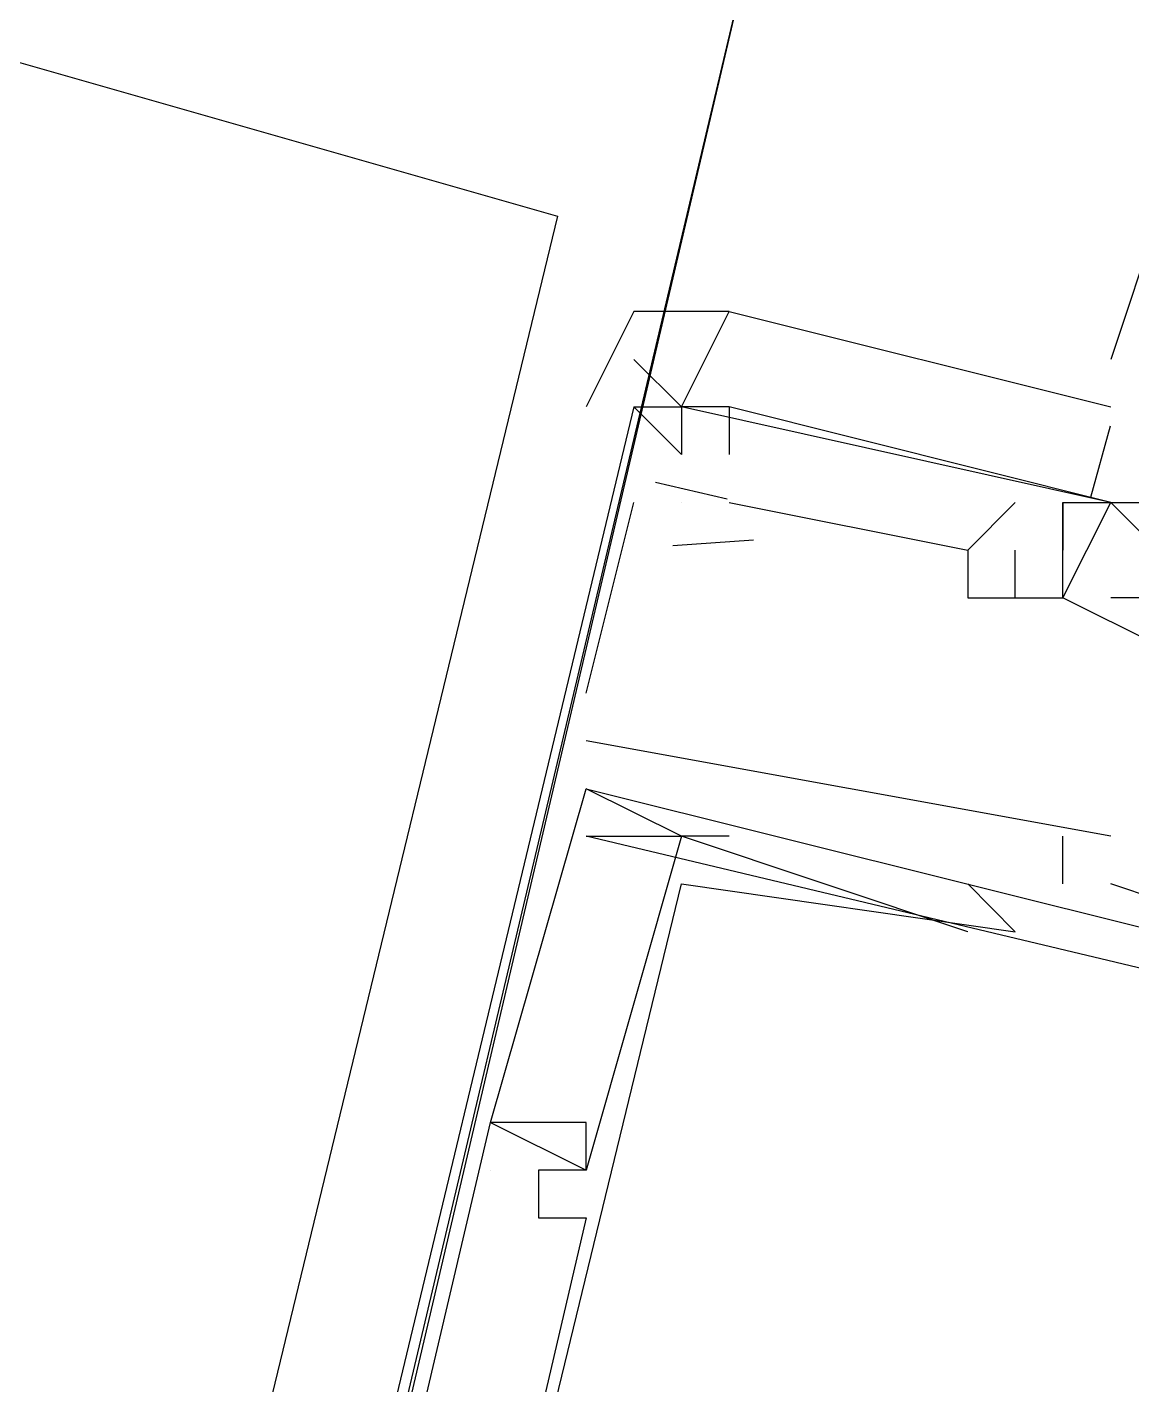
# Model space of a CAD drawing. Header units: feet. Extents: x -84 to 198, y -22 to 181.
# Drawn here: x 100.2037 to 100.5126, y 62.5177 to 62.8973 of the extents above; entities that cross this region are included whole.
import ezdxf

# ---------------------------------------------------------------- set-up
doc = ezdxf.new("R2010")
doc.units = ezdxf.units.FT
for name, color, linetype in [('A-AREA-UNIDAD', 30, 'CONTINUOUS'), ('A-LINEA', 7, 'CONTINUOUS'), ('A-MURO-CONCRETO', 8, 'CONTINUOUS')]:
    doc.layers.add(name, color=color, linetype=linetype)

msp = doc.modelspace()

# ---------------------------------------------------------------- linework, layer by layer
at = {"layer": 'A-AREA-UNIDAD'}
msp.add_lwpolyline([(97.68, 63.6089), (100.352, 62.8444), (98.848, 56.64)], dxfattribs=at)
at = {"layer": 'A-LINEA'}
for p, q in [((100.52, 62.8444), (100.5067, 62.8044)), ((100.52, 62.8444), (100.5067, 62.8044)), ((100.3867, 62.7911), (100.3733, 62.8044)), ((100.3733, 62.8044), (100.3733, 62.8044)), ((100.3867, 62.7911), (100.3733, 62.8044)), ((100.3733, 62.8044), (100.3733, 62.8044)), ((100.3867, 62.7911), (100.3733, 62.8044)), ((100.3733, 62.8044), (100.3733, 62.8044)), ((100.3867, 62.7911), (100.3733, 62.8044)), ((100.3733, 62.8044), (100.3733, 62.8044)), ((100.3867, 62.7911), (100.3733, 62.8044)), ((100.3733, 62.8044), (100.3733, 62.8044)), ((100.3867, 62.7911), (100.3733, 62.8044)), ((100.3733, 62.8044), (100.3733, 62.8044)), ((100.3733, 62.7911), (100.3733, 62.7911)), ((100.3733, 62.7911), (100.3733, 62.7911)), ((100.3733, 62.7911), (100.3733, 62.7911)), ((100.3733, 62.7911), (100.3733, 62.7911)), ((100.3733, 62.7911), (100.3733, 62.7911)), ((100.3733, 62.7911), (100.3733, 62.7911)), ((100.3733, 62.7911), (100.3733, 62.7911)), ((100.3733, 62.7911), (100.3733, 62.7911)), ((100.3733, 62.7911), (100.3733, 62.7911)), ((100.3733, 62.7911), (100.3733, 62.7911)), ((100.3733, 62.7911), (100.3733, 62.7911)), ((100.3733, 62.7911), (100.3733, 62.7911)), ((100.3733, 62.7911), (100.3733, 62.7911)), ((100.3733, 62.7911), (100.3733, 62.7911)), ((100.3733, 62.7911), (100.3733, 62.7911)), ((100.3733, 62.7911), (100.3733, 62.7911)), ((100.3733, 62.7911), (100.3733, 62.7911)), ((100.3733, 62.7911), (100.3733, 62.7911)), ((100.3733, 62.7911), (100.3733, 62.7911)), ((100.3733, 62.7911), (100.3733, 62.7911)), ((100.3867, 62.7911), (100.3867, 62.7911)), ((100.3867, 62.7911), (100.3867, 62.7911)), ((100.3867, 62.7911), (100.3867, 62.7911)), ((100.3867, 62.7911), (100.3867, 62.7911)), ((100.3867, 62.7911), (100.3867, 62.7911)), ((100.3867, 62.7911), (100.3867, 62.7911)), ((100.3867, 62.7911), (100.3867, 62.7911)), ((100.3867, 62.7911), (100.3867, 62.7911)), ((100.3867, 62.7911), (100.3867, 62.7911)), ((100.3867, 62.7911), (100.3867, 62.7911)), ((100.3867, 62.7911), (100.3867, 62.7911)), ((100.3867, 62.7911), (100.3867, 62.7911)), ((100.3867, 62.7911), (100.3867, 62.7911)), ((100.3867, 62.7911), (100.3867, 62.7911)), ((100.3867, 62.7911), (100.3867, 62.7911)), ((100.3867, 62.7911), (100.3867, 62.7911)), ((100.3867, 62.7911), (100.3867, 62.7911)), ((100.3867, 62.7911), (100.3867, 62.7911)), ((100.5067, 62.7644), (100.4, 62.7911)), ((100.4, 62.7911), (100.4, 62.7778)), ((100.4, 62.7911), (100.4, 62.7911)), ((100.4, 62.7911), (100.4, 62.7911)), ((100.5067, 62.7644), (100.4, 62.7911)), ((100.4, 62.7911), (100.4, 62.7778)), ((100.4, 62.7911), (100.4, 62.7911)), ((100.4, 62.7911), (100.4, 62.7911)), ((100.5067, 62.7644), (100.4, 62.7911)), ((100.4, 62.7911), (100.4, 62.7778)), ((100.4, 62.7911), (100.4, 62.7911)), ((100.4, 62.7911), (100.4, 62.7911)), ((100.5067, 62.7644), (100.4, 62.7911)), ((100.4, 62.7911), (100.4, 62.7778)), ((100.4, 62.7911), (100.4, 62.7911)), ((100.4, 62.7911), (100.4, 62.7911)), ((100.5067, 62.7644), (100.4, 62.7911)), ((100.4, 62.7911), (100.4, 62.7778)), ((100.4, 62.7911), (100.4, 62.7911)), ((100.4, 62.7911), (100.4, 62.7911)), ((100.5067, 62.7644), (100.4, 62.7911)), ((100.4, 62.7911), (100.4, 62.7778)), ((100.4, 62.7911), (100.4, 62.7911)), ((100.4, 62.7911), (100.4, 62.7911)), ((100.5011, 62.7659), (100.5066, 62.7858)), ((100.5011, 62.7659), (100.5066, 62.7858)), ((100.5011, 62.7659), (100.5066, 62.7858)), ((100.5011, 62.7659), (100.5066, 62.7858)), ((100.5011, 62.7659), (100.5066, 62.7858)), ((100.5011, 62.7659), (100.5066, 62.7858)), ((100.4, 62.7778), (100.4, 62.7778)), ((100.4, 62.7778), (100.4, 62.7778)), ((100.4, 62.7778), (100.4, 62.7778)), ((100.4, 62.7778), (100.4, 62.7778)), ((100.4, 62.7778), (100.4, 62.7778)), ((100.4, 62.7778), (100.4, 62.7778)), ((100.3794, 62.7701), (100.3994, 62.7654)), ((100.3794, 62.7701), (100.3994, 62.7654)), ((100.3794, 62.7701), (100.3994, 62.7654)), ((100.3794, 62.7701), (100.3994, 62.7654)), ((100.3794, 62.7701), (100.3994, 62.7654)), ((100.3794, 62.7701), (100.3994, 62.7654)), ((100.36, 62.7111), (100.3733, 62.7644)), ((100.36, 62.7111), (100.3733, 62.7644)), ((100.36, 62.7111), (100.3733, 62.7644)), ((100.36, 62.7111), (100.3733, 62.7644)), ((100.36, 62.7111), (100.3733, 62.7644)), ((100.36, 62.7111), (100.3733, 62.7644)), ((100.3733, 62.7644), (100.3733, 62.7644)), ((100.3733, 62.7644), (100.3733, 62.7644)), ((100.3733, 62.7644), (100.3733, 62.7644)), ((100.3733, 62.7644), (100.3733, 62.7644)), ((100.3733, 62.7644), (100.3733, 62.7644)), ((100.3733, 62.7644), (100.3733, 62.7644)), ((100.3867, 62.7644), (100.3867, 62.7644)), ((100.3867, 62.7644), (100.3867, 62.7644)), ((100.3867, 62.7644), (100.3867, 62.7644)), ((100.3867, 62.7644), (100.3867, 62.7644)), ((100.3867, 62.7644), (100.3867, 62.7644)), ((100.3867, 62.7644), (100.3867, 62.7644)), ((100.3867, 62.7644), (100.3867, 62.7644)), ((100.3867, 62.7644), (100.3867, 62.7644)), ((100.3867, 62.7644), (100.3867, 62.7644)), ((100.3867, 62.7644), (100.3867, 62.7644)), ((100.3867, 62.7644), (100.3867, 62.7644)), ((100.3867, 62.7644), (100.3867, 62.7644)), ((100.4, 62.7644), (100.4667, 62.7511)), ((100.4, 62.7644), (100.4, 62.7644)), ((100.4, 62.7644), (100.4667, 62.7511)), ((100.4, 62.7644), (100.4, 62.7644)), ((100.4, 62.7644), (100.4667, 62.7511)), ((100.4, 62.7644), (100.4, 62.7644)), ((100.4, 62.7644), (100.4667, 62.7511)), ((100.4, 62.7644), (100.4, 62.7644)), ((100.4, 62.7644), (100.4667, 62.7511)), ((100.4, 62.7644), (100.4, 62.7644)), ((100.4, 62.7644), (100.4667, 62.7511)), ((100.4, 62.7644), (100.4, 62.7644)), ((100.4667, 62.7511), (100.48, 62.7644)), ((100.4667, 62.7511), (100.48, 62.7644)), ((100.4667, 62.7511), (100.48, 62.7644)), ((100.4667, 62.7511), (100.48, 62.7644)), ((100.4667, 62.7511), (100.48, 62.7644)), ((100.4667, 62.7511), (100.48, 62.7644)), ((100.48, 62.7644), (100.48, 62.7644)), ((100.48, 62.7644), (100.48, 62.7644)), ((100.48, 62.7644), (100.48, 62.7644)), ((100.48, 62.7644), (100.48, 62.7644)), ((100.48, 62.7644), (100.48, 62.7644)), ((100.48, 62.7644), (100.48, 62.7644)), ((100.4933, 62.7644), (100.4933, 62.7644)), ((100.4933, 62.7644), (100.4933, 62.7644)), ((100.4933, 62.7644), (100.4933, 62.7644)), ((100.4933, 62.7644), (100.4933, 62.7644)), ((100.4933, 62.7644), (100.4933, 62.7644)), ((100.4933, 62.7644), (100.4933, 62.7644)), ((100.4933, 62.7644), (100.4933, 62.7644)), ((100.4933, 62.7644), (100.4933, 62.7644)), ((100.4933, 62.7644), (100.4933, 62.7644)), ((100.4933, 62.7644), (100.4933, 62.7644)), ((100.4933, 62.7644), (100.4933, 62.7644)), ((100.4933, 62.7644), (100.4933, 62.7644)), ((100.4933, 62.7644), (100.4933, 62.7644)), ((100.4933, 62.7644), (100.4933, 62.7644)), ((100.4933, 62.7644), (100.4933, 62.7644)), ((100.4933, 62.7644), (100.4933, 62.7644)), ((100.4933, 62.7644), (100.4933, 62.7644)), ((100.4933, 62.7644), (100.4933, 62.7644)), ((100.4933, 62.7644), (100.4933, 62.7644)), ((100.4933, 62.7644), (100.4933, 62.7644)), ((100.5067, 62.7644), (100.5067, 62.7644)), ((100.5067, 62.7644), (100.5067, 62.7644)), ((100.5067, 62.7644), (100.5067, 62.7644)), ((100.5067, 62.7644), (100.5067, 62.7644)), ((100.5067, 62.7644), (100.5067, 62.7644)), ((100.5067, 62.7644), (100.5067, 62.7644)), ((100.5067, 62.7644), (100.5067, 62.7644)), ((100.5067, 62.7644), (100.5067, 62.7644)), ((100.5067, 62.7644), (100.5067, 62.7644)), ((100.5067, 62.7644), (100.5067, 62.7644)), ((100.3842, 62.7524), (100.4068, 62.754)), ((100.3842, 62.7524), (100.4068, 62.754)), ((100.3842, 62.7524), (100.4068, 62.754)), ((100.3842, 62.7524), (100.4068, 62.754)), ((100.3842, 62.7524), (100.4068, 62.754)), ((100.3842, 62.7524), (100.4068, 62.754)), ((100.4667, 62.7511), (100.4667, 62.7511)), ((100.4667, 62.7511), (100.4667, 62.7511)), ((100.4667, 62.7511), (100.4667, 62.7511)), ((100.4667, 62.7511), (100.4667, 62.7511)), ((100.4667, 62.7511), (100.4667, 62.7511)), ((100.4667, 62.7511), (100.4667, 62.7511)), ((100.4667, 62.7511), (100.4667, 62.7511)), ((100.4667, 62.7511), (100.4667, 62.7511)), ((100.4667, 62.7511), (100.4667, 62.7511)), ((100.4667, 62.7511), (100.4667, 62.7511)), ((100.4667, 62.7511), (100.4667, 62.7511)), ((100.4667, 62.7511), (100.4667, 62.7511)), ((100.48, 62.7378), (100.48, 62.7511)), ((100.48, 62.7511), (100.48, 62.7511)), ((100.48, 62.7511), (100.48, 62.7511)), ((100.48, 62.7378), (100.48, 62.7511)), ((100.48, 62.7511), (100.48, 62.7511)), ((100.48, 62.7511), (100.48, 62.7511)), ((100.48, 62.7378), (100.48, 62.7511)), ((100.48, 62.7511), (100.48, 62.7511)), ((100.48, 62.7511), (100.48, 62.7511)), ((100.48, 62.7378), (100.48, 62.7511)), ((100.48, 62.7511), (100.48, 62.7511)), ((100.48, 62.7511), (100.48, 62.7511)), ((100.48, 62.7378), (100.48, 62.7511)), ((100.48, 62.7511), (100.48, 62.7511)), ((100.48, 62.7511), (100.48, 62.7511)), ((100.48, 62.7378), (100.48, 62.7511)), ((100.48, 62.7511), (100.48, 62.7511)), ((100.48, 62.7511), (100.48, 62.7511)), ((100.4933, 62.7511), (100.4933, 62.7511)), ((100.4933, 62.7511), (100.4933, 62.7511)), ((100.4933, 62.7511), (100.4933, 62.7511)), ((100.4933, 62.7511), (100.4933, 62.7511)), ((100.4933, 62.7511), (100.4933, 62.7511)), ((100.4933, 62.7511), (100.4933, 62.7511)), ((100.4933, 62.7511), (100.4933, 62.7511)), ((100.4933, 62.7511), (100.4933, 62.7511)), ((100.4933, 62.7511), (100.4933, 62.7511)), ((100.4933, 62.7511), (100.4933, 62.7511)), ((100.4933, 62.7511), (100.4933, 62.7511)), ((100.4933, 62.7511), (100.4933, 62.7511)), ((100.4933, 62.7511), (100.4933, 62.7511)), ((100.4933, 62.7511), (100.4933, 62.7511)), ((100.4933, 62.7511), (100.4933, 62.7511)), ((100.4933, 62.7511), (100.4933, 62.7511)), ((100.4933, 62.7511), (100.4933, 62.7511)), ((100.4933, 62.7511), (100.4933, 62.7511)), ((100.4933, 62.7511), (100.4933, 62.7511)), ((100.4933, 62.7511), (100.4933, 62.7511)), ((100.4667, 62.7378), (100.4667, 62.7378)), ((100.4667, 62.7378), (100.4667, 62.7378)), ((100.4667, 62.7378), (100.4667, 62.7378)), ((100.4667, 62.7378), (100.4667, 62.7378)), ((100.4667, 62.7378), (100.4667, 62.7378)), ((100.4667, 62.7378), (100.4667, 62.7378)), ((100.48, 62.7378), (100.48, 62.7378)), ((100.48, 62.7378), (100.48, 62.7378)), ((100.48, 62.7378), (100.48, 62.7378)), ((100.48, 62.7378), (100.48, 62.7378)), ((100.48, 62.7378), (100.48, 62.7378)), ((100.48, 62.7378), (100.48, 62.7378)), ((100.4933, 62.7378), (100.4933, 62.7378)), ((100.4933, 62.7378), (100.4933, 62.7378)), ((100.4933, 62.7378), (100.4933, 62.7378)), ((100.4933, 62.7378), (100.4933, 62.7378)), ((100.4933, 62.7378), (100.4933, 62.7378)), ((100.4933, 62.7378), (100.4933, 62.7378)), ((100.4933, 62.7378), (100.4933, 62.7378)), ((100.4933, 62.7378), (100.4933, 62.7378)), ((100.4933, 62.7378), (100.4933, 62.7378)), ((100.4933, 62.7378), (100.4933, 62.7378)), ((100.5067, 62.7378), (100.5067, 62.7378)), ((100.5067, 62.7378), (100.5067, 62.7378)), ((100.36, 62.7111), (100.36, 62.7111)), ((100.36, 62.7111), (100.36, 62.7111)), ((100.36, 62.7111), (100.36, 62.7111)), ((100.36, 62.7111), (100.36, 62.7111)), ((100.36, 62.7111), (100.36, 62.7111)), ((100.36, 62.7111), (100.36, 62.7111)), ((100.5067, 62.6711), (100.36, 62.6978)), ((100.36, 62.6978), (100.36, 62.6978)), ((100.5067, 62.6711), (100.36, 62.6978)), ((100.36, 62.6978), (100.36, 62.6978)), ((100.5067, 62.6711), (100.36, 62.6978)), ((100.36, 62.6978), (100.36, 62.6978)), ((100.5067, 62.6711), (100.36, 62.6978)), ((100.36, 62.6978), (100.36, 62.6978)), ((100.5067, 62.6711), (100.36, 62.6978)), ((100.36, 62.6978), (100.36, 62.6978)), ((100.5067, 62.6711), (100.36, 62.6978)), ((100.36, 62.6978), (100.36, 62.6978)), ((100.3333, 62.5911), (100.36, 62.6844)), ((100.3333, 62.5911), (100.36, 62.6844)), ((100.3333, 62.5911), (100.36, 62.6844)), ((100.3333, 62.5911), (100.36, 62.6844)), ((100.3333, 62.5911), (100.36, 62.6844)), ((100.3333, 62.5911), (100.36, 62.6844)), ((100.36, 62.6844), (100.36, 62.6844)), ((100.36, 62.6844), (100.5733, 62.6311)), ((100.36, 62.6844), (100.36, 62.6844)), ((100.36, 62.6844), (100.36, 62.6844)), ((100.36, 62.6844), (100.5733, 62.6311)), ((100.36, 62.6844), (100.36, 62.6844)), ((100.36, 62.6844), (100.36, 62.6844)), ((100.36, 62.6844), (100.5733, 62.6311)), ((100.36, 62.6844), (100.36, 62.6844)), ((100.36, 62.6844), (100.36, 62.6844)), ((100.36, 62.6844), (100.5733, 62.6311)), ((100.36, 62.6844), (100.36, 62.6844)), ((100.36, 62.6844), (100.36, 62.6844)), ((100.36, 62.6844), (100.5733, 62.6311)), ((100.36, 62.6844), (100.36, 62.6844)), ((100.36, 62.6844), (100.36, 62.6844)), ((100.36, 62.6844), (100.5733, 62.6311)), ((100.36, 62.6844), (100.36, 62.6844)), ((100.36, 62.6711), (100.36, 62.6711)), ((100.36, 62.6711), (100.36, 62.6711)), ((100.36, 62.6711), (100.36, 62.6711)), ((100.36, 62.6711), (100.36, 62.6711)), ((100.36, 62.6711), (100.36, 62.6711)), ((100.36, 62.6711), (100.36, 62.6711)), ((100.36, 62.6711), (100.36, 62.6711)), ((100.36, 62.6711), (100.36, 62.6711)), ((100.36, 62.6711), (100.36, 62.6711)), ((100.36, 62.6711), (100.36, 62.6711)), ((100.36, 62.6711), (100.36, 62.6711)), ((100.36, 62.6711), (100.36, 62.6711)), ((100.4667, 62.6444), (100.3867, 62.6711)), ((100.3867, 62.6711), (100.3867, 62.6711)), ((100.3867, 62.6711), (100.3867, 62.6711)), ((100.3867, 62.6711), (100.3867, 62.6711)), ((100.4667, 62.6444), (100.3867, 62.6711)), ((100.3867, 62.6711), (100.3867, 62.6711)), ((100.3867, 62.6711), (100.3867, 62.6711)), ((100.3867, 62.6711), (100.3867, 62.6711)), ((100.4667, 62.6444), (100.3867, 62.6711)), ((100.3867, 62.6711), (100.3867, 62.6711)), ((100.3867, 62.6711), (100.3867, 62.6711)), ((100.3867, 62.6711), (100.3867, 62.6711)), ((100.4667, 62.6444), (100.3867, 62.6711)), ((100.3867, 62.6711), (100.3867, 62.6711)), ((100.3867, 62.6711), (100.3867, 62.6711)), ((100.3867, 62.6711), (100.3867, 62.6711)), ((100.4667, 62.6444), (100.3867, 62.6711)), ((100.3867, 62.6711), (100.3867, 62.6711)), ((100.3867, 62.6711), (100.3867, 62.6711)), ((100.3867, 62.6711), (100.3867, 62.6711)), ((100.4667, 62.6444), (100.3867, 62.6711)), ((100.3867, 62.6711), (100.3867, 62.6711)), ((100.3867, 62.6711), (100.3867, 62.6711)), ((100.3867, 62.6711), (100.3867, 62.6711)), ((100.4, 62.6711), (100.4, 62.6711)), ((100.4, 62.6711), (100.4, 62.6711)), ((100.4, 62.6711), (100.4, 62.6711)), ((100.4, 62.6711), (100.4, 62.6711)), ((100.4, 62.6711), (100.4, 62.6711)), ((100.4, 62.6711), (100.4, 62.6711)), ((100.4933, 62.6578), (100.4933, 62.6711)), ((100.4933, 62.6711), (100.4933, 62.6711)), ((100.4933, 62.6578), (100.4933, 62.6711)), ((100.4933, 62.6711), (100.4933, 62.6711)), ((100.4933, 62.6578), (100.4933, 62.6711)), ((100.4933, 62.6711), (100.4933, 62.6711)), ((100.4933, 62.6578), (100.4933, 62.6711)), ((100.4933, 62.6711), (100.4933, 62.6711)), ((100.4933, 62.6578), (100.4933, 62.6711)), ((100.4933, 62.6711), (100.4933, 62.6711)), ((100.4933, 62.6578), (100.4933, 62.6711)), ((100.4933, 62.6711), (100.4933, 62.6711)), ((100.5067, 62.6711), (100.5067, 62.6711)), ((100.5067, 62.6711), (100.5067, 62.6711)), ((100.5067, 62.6711), (100.5067, 62.6711)), ((100.5067, 62.6711), (100.5067, 62.6711)), ((100.5067, 62.6711), (100.5067, 62.6711)), ((100.5067, 62.6711), (100.5067, 62.6711)), ((100.3867, 62.6578), (100.3867, 62.6578)), ((100.3867, 62.6578), (100.3867, 62.6578)), ((100.3867, 62.6578), (100.3867, 62.6578)), ((100.3867, 62.6578), (100.3867, 62.6578)), ((100.3867, 62.6578), (100.3867, 62.6578)), ((100.3867, 62.6578), (100.3867, 62.6578)), ((100.4667, 62.6578), (100.4667, 62.6578)), ((100.4667, 62.6578), (100.4667, 62.6578)), ((100.4667, 62.6578), (100.4667, 62.6578)), ((100.4667, 62.6578), (100.4667, 62.6578)), ((100.4667, 62.6578), (100.4667, 62.6578)), ((100.4667, 62.6578), (100.4667, 62.6578)), ((100.4933, 62.6578), (100.4933, 62.6578)), ((100.4933, 62.6578), (100.4933, 62.6578)), ((100.4933, 62.6578), (100.4933, 62.6578)), ((100.4933, 62.6578), (100.4933, 62.6578)), ((100.4933, 62.6578), (100.4933, 62.6578)), ((100.4933, 62.6578), (100.4933, 62.6578)), ((100.5067, 62.6578), (100.5067, 62.6578)), ((100.5067, 62.6578), (100.5067, 62.6578)), ((100.5067, 62.6578), (100.5067, 62.6578)), ((100.5067, 62.6578), (100.5067, 62.6578)), ((100.5067, 62.6578), (100.5067, 62.6578)), ((100.5067, 62.6578), (100.5067, 62.6578)), ((100.4667, 62.6444), (100.4667, 62.6444)), ((100.4667, 62.6444), (100.4667, 62.6444)), ((100.4667, 62.6444), (100.4667, 62.6444)), ((100.4667, 62.6444), (100.4667, 62.6444)), ((100.4667, 62.6444), (100.4667, 62.6444)), ((100.4667, 62.6444), (100.4667, 62.6444)), ((100.48, 62.6444), (100.48, 62.6444)), ((100.48, 62.6444), (100.48, 62.6444)), ((100.48, 62.6444), (100.48, 62.6444)), ((100.48, 62.6444), (100.48, 62.6444)), ((100.48, 62.6444), (100.48, 62.6444)), ((100.48, 62.6444), (100.48, 62.6444)), ((100.3333, 62.5911), (100.3333, 62.5911)), ((100.3333, 62.5911), (100.3333, 62.5911)), ((100.3333, 62.5911), (100.3333, 62.5911)), ((100.3333, 62.5911), (100.3333, 62.5911)), ((100.3333, 62.5911), (100.3333, 62.5911)), ((100.3333, 62.5911), (100.3333, 62.5911)), ((100.3333, 62.5911), (100.3333, 62.5911)), ((100.3333, 62.5911), (100.3333, 62.5911)), ((100.3333, 62.5911), (100.3333, 62.5911)), ((100.3333, 62.5911), (100.3333, 62.5911)), ((100.3333, 62.5911), (100.3333, 62.5911)), ((100.3333, 62.5911), (100.3333, 62.5911)), ((100.3467, 62.5911), (100.3467, 62.5911)), ((100.3467, 62.5911), (100.3467, 62.5911)), ((100.3467, 62.5911), (100.3467, 62.5911)), ((100.3467, 62.5911), (100.3467, 62.5911)), ((100.3467, 62.5911), (100.3467, 62.5911)), ((100.3467, 62.5911), (100.3467, 62.5911)), ((100.36, 62.5911), (100.36, 62.5911)), ((100.36, 62.5911), (100.36, 62.5911)), ((100.36, 62.5911), (100.36, 62.5911)), ((100.36, 62.5911), (100.36, 62.5911)), ((100.36, 62.5911), (100.36, 62.5911)), ((100.36, 62.5911), (100.36, 62.5911)), ((100.3333, 62.5778), (100.3333, 62.5778)), ((100.3333, 62.5778), (100.3333, 62.5778)), ((100.3333, 62.5778), (100.3333, 62.5778)), ((100.3333, 62.5778), (100.3333, 62.5778)), ((100.3333, 62.5778), (100.3333, 62.5778)), ((100.3333, 62.5778), (100.3333, 62.5778)), ((100.3467, 62.5778), (100.3467, 62.5778)), ((100.3467, 62.5778), (100.3467, 62.5778)), ((100.3467, 62.5778), (100.3467, 62.5778)), ((100.3467, 62.5778), (100.3467, 62.5778)), ((100.3467, 62.5778), (100.3467, 62.5778)), ((100.3467, 62.5778), (100.3467, 62.5778)), ((100.3467, 62.5778), (100.3467, 62.5778)), ((100.3467, 62.5778), (100.3467, 62.5778)), ((100.3467, 62.5778), (100.3467, 62.5778)), ((100.3467, 62.5778), (100.3467, 62.5778)), ((100.3467, 62.5778), (100.3467, 62.5778)), ((100.3467, 62.5778), (100.3467, 62.5778)), ((100.36, 62.5778), (100.36, 62.5778)), ((100.36, 62.5778), (100.36, 62.5778)), ((100.36, 62.5778), (100.36, 62.5778)), ((100.36, 62.5778), (100.36, 62.5778)), ((100.36, 62.5778), (100.36, 62.5778)), ((100.36, 62.5778), (100.36, 62.5778)), ((100.36, 62.5778), (100.36, 62.5778)), ((100.36, 62.5778), (100.36, 62.5778)), ((100.36, 62.5778), (100.36, 62.5778)), ((100.36, 62.5778), (100.36, 62.5778)), ((100.36, 62.5778), (100.36, 62.5778)), ((100.36, 62.5778), (100.36, 62.5778)), ((100.36, 62.5778), (100.36, 62.5778)), ((100.36, 62.5778), (100.36, 62.5778)), ((100.36, 62.5778), (100.36, 62.5778)), ((100.36, 62.5778), (100.36, 62.5778)), ((100.36, 62.5778), (100.36, 62.5778)), ((100.36, 62.5778), (100.36, 62.5778)), ((100.3467, 62.5644), (100.3467, 62.5644)), ((100.3467, 62.5644), (100.3467, 62.5644)), ((100.3467, 62.5644), (100.3467, 62.5644)), ((100.3467, 62.5644), (100.3467, 62.5644)), ((100.3467, 62.5644), (100.3467, 62.5644)), ((100.3467, 62.5644), (100.3467, 62.5644)), ((100.36, 62.5644), (100.36, 62.5644)), ((100.36, 62.5644), (100.36, 62.5644)), ((100.36, 62.5644), (100.36, 62.5644)), ((100.36, 62.5644), (100.36, 62.5644)), ((100.36, 62.5644), (100.36, 62.5644)), ((100.36, 62.5644), (100.36, 62.5644))]:
    msp.add_line(p, q, dxfattribs=at)
for points in [[(100.4133, 62.9511), (98.88, 56.4711), (95.96, 57.1511), (97.4933, 63.6444), (100.4133, 62.9511)], [(100.5333, 62.7911), (100.5467, 62.8444), (100.5467, 62.8444), (100.5333, 62.7778), (100.52, 62.7778), (100.52, 62.7644), (100.5333, 62.7644), (100.52, 62.7378), (100.52, 62.7244), (100.4933, 62.7378), (100.4933, 62.7378), (100.4933, 62.7378), (100.4933, 62.7378), (100.4933, 62.7511), (100.4933, 62.7511)], [(100.5333, 62.7911), (100.5467, 62.8444), (100.5467, 62.8444), (100.5333, 62.7778), (100.52, 62.7778), (100.52, 62.7644), (100.5333, 62.7644), (100.52, 62.7378), (100.52, 62.7244), (100.4933, 62.7378), (100.4933, 62.7378), (100.4933, 62.7378), (100.4933, 62.7378), (100.4933, 62.7511), (100.4933, 62.7511)], [(100.4, 62.7911), (100.3867, 62.7911), (100.4, 62.8178), (100.3733, 62.8178), (100.36, 62.7911)], [(100.4, 62.7911), (100.3867, 62.7911), (100.4, 62.8178), (100.3733, 62.8178), (100.36, 62.7911)], [(100.5067, 62.7644), (100.3867, 62.7911), (100.4, 62.8178), (100.5067, 62.7911)], [(100.5067, 62.7644), (100.3867, 62.7911), (100.4, 62.8178), (100.5067, 62.7911)], [(100.5067, 62.7644), (100.3867, 62.7911), (100.4, 62.8178), (100.5067, 62.7911)], [(100.5067, 62.7644), (100.3867, 62.7911), (100.4, 62.8178), (100.5067, 62.7911)], [(100.5067, 62.7644), (100.3867, 62.7911), (100.4, 62.8178), (100.5067, 62.7911)], [(100.5067, 62.7644), (100.3867, 62.7911), (100.4, 62.8178), (100.5067, 62.7911)], [(100.3733, 62.7911), (100.3733, 62.7911), (100.3867, 62.7911), (100.3733, 62.8044)], [(100.3733, 62.7911), (100.3733, 62.7911), (100.3867, 62.7911), (100.3733, 62.8044)], [(100.3733, 62.7911), (100.2133, 62.1244), (100.3733, 62.0844), (100.3733, 62.0978), (100.4533, 62.0844), (100.4533, 62.1111), (100.4533, 62.0978)], [(100.3733, 62.7911), (100.2133, 62.1244), (100.3733, 62.0844), (100.3733, 62.0978), (100.4533, 62.0844), (100.4533, 62.1111), (100.4533, 62.0978)], [(100.3733, 62.7911), (100.2133, 62.1244), (100.3733, 62.0844), (100.3733, 62.0978), (100.4533, 62.0844), (100.4533, 62.1111), (100.4533, 62.0978)], [(100.3733, 62.7911), (100.2133, 62.1244), (100.3733, 62.0844), (100.3733, 62.0978), (100.4533, 62.0844), (100.4533, 62.1111), (100.4533, 62.0978)], [(100.3733, 62.7911), (100.2133, 62.1244), (100.3733, 62.0844), (100.3733, 62.0978), (100.4533, 62.0844), (100.4533, 62.1111), (100.4533, 62.0978)], [(100.3733, 62.7911), (100.2133, 62.1244), (100.3733, 62.0844), (100.3733, 62.0978), (100.4533, 62.0844), (100.4533, 62.1111), (100.4533, 62.0978)], [(100.3867, 62.7911), (100.3867, 62.7911), (100.3867, 62.7778), (100.3733, 62.7911)], [(100.3867, 62.7911), (100.3867, 62.7911), (100.3867, 62.7778), (100.3733, 62.7911)], [(100.4933, 62.7644), (100.5067, 62.7644), (100.52, 62.7644), (100.52, 62.7644), (100.52, 62.7778)], [(100.4933, 62.7644), (100.5067, 62.7644), (100.52, 62.7644), (100.52, 62.7644), (100.52, 62.7778)], [(100.4933, 62.7378), (100.5067, 62.7644), (100.52, 62.7511), (100.52, 62.7378), (100.5067, 62.7378)], [(100.4933, 62.7644), (100.4933, 62.7511), (100.4933, 62.7644)], [(100.4933, 62.7511), (100.4933, 62.7511), (100.4933, 62.7644), (100.4933, 62.7644)], [(100.4933, 62.7644), (100.4933, 62.7511), (100.4933, 62.7644)], [(100.4933, 62.7511), (100.4933, 62.7511), (100.4933, 62.7644), (100.4933, 62.7644)], [(100.4933, 62.7644), (100.4933, 62.7511), (100.4933, 62.7644)], [(100.4933, 62.7511), (100.4933, 62.7511), (100.4933, 62.7644), (100.4933, 62.7644)], [(100.4933, 62.7378), (100.5067, 62.7644), (100.52, 62.7511), (100.52, 62.7378), (100.5067, 62.7378)], [(100.4933, 62.7644), (100.4933, 62.7511), (100.4933, 62.7644)], [(100.4933, 62.7511), (100.4933, 62.7511), (100.4933, 62.7644), (100.4933, 62.7644)], [(100.4933, 62.7644), (100.4933, 62.7511), (100.4933, 62.7644)], [(100.4933, 62.7511), (100.4933, 62.7511), (100.4933, 62.7644), (100.4933, 62.7644)], [(100.4933, 62.7644), (100.4933, 62.7511), (100.4933, 62.7644)], [(100.4933, 62.7511), (100.4933, 62.7511), (100.4933, 62.7644), (100.4933, 62.7644)], [(100.4667, 62.7511), (100.4667, 62.7378), (100.4933, 62.7378), (100.4933, 62.7511)], [(100.4667, 62.7511), (100.4667, 62.7378), (100.4933, 62.7378), (100.4933, 62.7511)], [(100.4667, 62.7511), (100.4667, 62.7378), (100.4933, 62.7378), (100.4933, 62.7511)], [(100.4667, 62.7511), (100.4667, 62.7378), (100.4933, 62.7378), (100.4933, 62.7511)], [(100.4667, 62.7511), (100.4667, 62.7378), (100.4933, 62.7378), (100.4933, 62.7511)], [(100.4667, 62.7511), (100.4667, 62.7378), (100.4933, 62.7378), (100.4933, 62.7511)], [(100.4, 62.6711), (100.3867, 62.6711), (100.36, 62.6844)], [(100.4, 62.6711), (100.3867, 62.6711), (100.36, 62.6844)], [(100.4, 62.6711), (100.3867, 62.6711), (100.36, 62.6844)], [(100.4, 62.6711), (100.3867, 62.6711), (100.36, 62.6844)], [(100.4, 62.6711), (100.3867, 62.6711), (100.36, 62.6844)], [(100.4, 62.6711), (100.3867, 62.6711), (100.36, 62.6844)], [(100.36, 62.6711), (100.3867, 62.6711), (100.36, 62.5778), (100.3467, 62.5778), (100.3467, 62.5644), (100.36, 62.5644), (100.2667, 62.1644), (100.2533, 62.1644), (100.24, 62.1378), (100.2267, 62.1378)], [(100.36, 62.6711), (100.3867, 62.6711), (100.36, 62.5778), (100.3467, 62.5778), (100.3467, 62.5644), (100.36, 62.5644), (100.2667, 62.1644), (100.2533, 62.1644), (100.24, 62.1378), (100.2267, 62.1378)], [(100.36, 62.6711), (100.3867, 62.6711), (100.36, 62.5778), (100.3467, 62.5778), (100.3467, 62.5644), (100.36, 62.5644), (100.2667, 62.1644), (100.2533, 62.1644), (100.24, 62.1378), (100.2267, 62.1378)], [(100.36, 62.6711), (100.3867, 62.6711), (100.36, 62.5778), (100.3467, 62.5778), (100.3467, 62.5644), (100.36, 62.5644), (100.2667, 62.1644), (100.2533, 62.1644), (100.24, 62.1378), (100.2267, 62.1378)], [(100.36, 62.6711), (100.3867, 62.6711), (100.36, 62.5778), (100.3467, 62.5778), (100.3467, 62.5644), (100.36, 62.5644), (100.2667, 62.1644), (100.2533, 62.1644), (100.24, 62.1378), (100.2267, 62.1378)], [(100.36, 62.6711), (100.3867, 62.6711), (100.36, 62.5778), (100.3467, 62.5778), (100.3467, 62.5644), (100.36, 62.5644), (100.2667, 62.1644), (100.2533, 62.1644), (100.24, 62.1378), (100.2267, 62.1378)], [(100.64, 62.6044), (100.64, 62.6178), (100.6667, 62.6044), (100.64, 62.6044), (100.36, 62.6711)], [(100.64, 62.6044), (100.64, 62.6178), (100.6667, 62.6044), (100.64, 62.6044), (100.36, 62.6711)], [(100.64, 62.6044), (100.64, 62.6178), (100.6667, 62.6044), (100.64, 62.6044), (100.36, 62.6711)], [(100.64, 62.6044), (100.64, 62.6178), (100.6667, 62.6044), (100.64, 62.6044), (100.36, 62.6711)], [(100.64, 62.6044), (100.64, 62.6178), (100.6667, 62.6044), (100.64, 62.6044), (100.36, 62.6711)], [(100.64, 62.6044), (100.64, 62.6178), (100.6667, 62.6044), (100.64, 62.6044), (100.36, 62.6711)], [(100.2667, 62.1644), (100.3867, 62.6578), (100.48, 62.6444), (100.48, 62.6444), (100.4667, 62.6578)], [(100.2667, 62.1644), (100.3867, 62.6578), (100.48, 62.6444), (100.48, 62.6444), (100.4667, 62.6578)], [(100.2667, 62.1644), (100.3867, 62.6578), (100.48, 62.6444), (100.48, 62.6444), (100.4667, 62.6578)], [(100.2667, 62.1644), (100.3867, 62.6578), (100.48, 62.6444), (100.48, 62.6444), (100.4667, 62.6578)], [(100.2667, 62.1644), (100.3867, 62.6578), (100.48, 62.6444), (100.48, 62.6444), (100.4667, 62.6578)], [(100.2667, 62.1644), (100.3867, 62.6578), (100.48, 62.6444), (100.48, 62.6444), (100.4667, 62.6578)], [(100.56, 62.6444), (100.5467, 62.6578), (100.5467, 62.6444), (100.5067, 62.6578)], [(100.56, 62.6444), (100.5467, 62.6578), (100.5467, 62.6444), (100.5067, 62.6578)], [(100.56, 62.6444), (100.5467, 62.6578), (100.5467, 62.6444), (100.5067, 62.6578)], [(100.56, 62.6444), (100.5467, 62.6578), (100.5467, 62.6444), (100.5067, 62.6578)], [(100.56, 62.6444), (100.5467, 62.6578), (100.5467, 62.6444), (100.5067, 62.6578)], [(100.56, 62.6444), (100.5467, 62.6578), (100.5467, 62.6444), (100.5067, 62.6578)], [(100.24, 62.1378), (100.2267, 62.1378), (100.3333, 62.5911)], [(100.24, 62.1378), (100.2267, 62.1378), (100.3333, 62.5911)], [(100.24, 62.1378), (100.2267, 62.1378), (100.3333, 62.5911)], [(100.24, 62.1378), (100.2267, 62.1378), (100.3333, 62.5911)], [(100.24, 62.1378), (100.2267, 62.1378), (100.3333, 62.5911)], [(100.24, 62.1378), (100.2267, 62.1378), (100.3333, 62.5911)], [(100.36, 62.5778), (100.36, 62.5911), (100.3333, 62.5911), (100.36, 62.5778), (100.3467, 62.5778)], [(100.36, 62.5778), (100.36, 62.5911), (100.3333, 62.5911), (100.36, 62.5778), (100.3467, 62.5778)], [(100.36, 62.5778), (100.36, 62.5911), (100.3333, 62.5911), (100.36, 62.5778), (100.3467, 62.5778)], [(100.36, 62.5778), (100.36, 62.5911), (100.3333, 62.5911), (100.36, 62.5778), (100.3467, 62.5778)], [(100.36, 62.5778), (100.36, 62.5911), (100.3333, 62.5911), (100.36, 62.5778), (100.3467, 62.5778)], [(100.36, 62.5778), (100.36, 62.5911), (100.3333, 62.5911), (100.36, 62.5778), (100.3467, 62.5778)], [(100.3467, 62.5778), (100.3467, 62.5644), (100.3467, 62.5644), (100.36, 62.5644)], [(100.3467, 62.5778), (100.3467, 62.5644), (100.3467, 62.5644), (100.36, 62.5644)], [(100.3467, 62.5778), (100.3467, 62.5644), (100.3467, 62.5644), (100.36, 62.5644)], [(100.3467, 62.5778), (100.3467, 62.5644), (100.3467, 62.5644), (100.36, 62.5644)], [(100.3467, 62.5778), (100.3467, 62.5644), (100.3467, 62.5644), (100.36, 62.5644)], [(100.3467, 62.5778), (100.3467, 62.5644), (100.3467, 62.5644), (100.36, 62.5644)]]:
    msp.add_lwpolyline(points, dxfattribs=at)
at = {"layer": 'A-MURO-CONCRETO'}
msp.add_lwpolyline([(97.3333, 62.9511), (100.4133, 62.9511), (99.0533, 57.1511), (97.3333, 62.9511), (97.3333, 62.9511)], dxfattribs=at)

doc.saveas('drawing.dxf')
